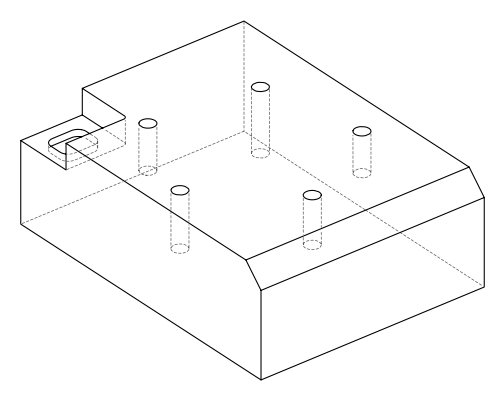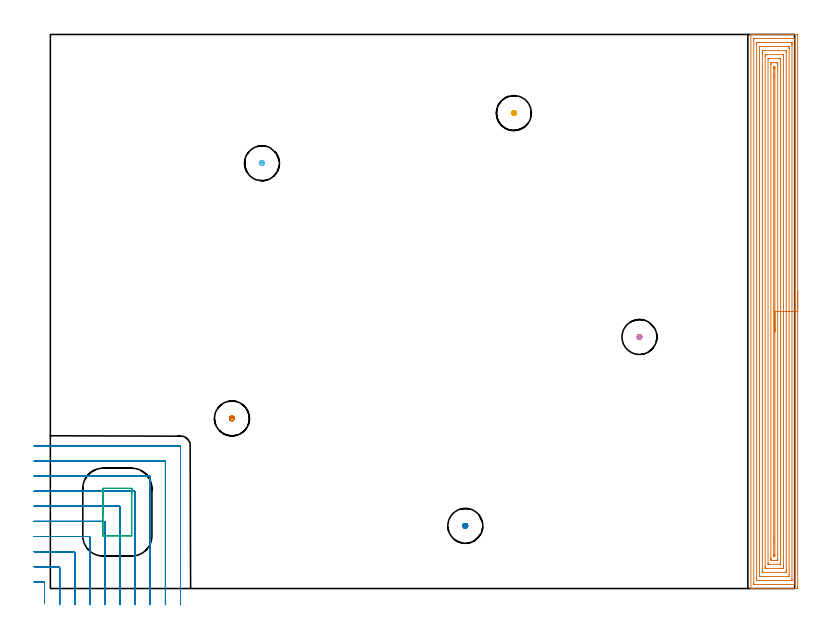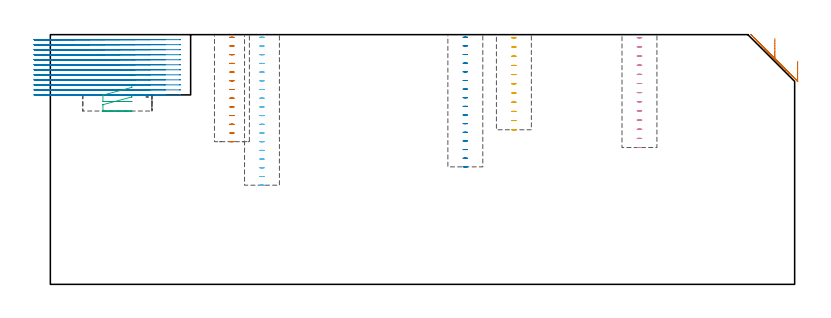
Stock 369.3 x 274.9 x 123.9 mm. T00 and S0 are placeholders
(PLAN: 8 operations, 3 tool changes, 46.6 min)
(1 AREA_MILL | FG_CHAMFER_SURFACE | UGT0205_001 | 20.04 min | 73980 mm3)
(2 MILL_CORNER_NOTCH_RECTANGULAR | CORNER_NOTCH_RECTANGULAR | NXT0201_010 | Follow Part, ap 2.5, ae 75% | 22.86 min | 157564 mm3)
(3 MILL_RECTANGULAR_POCKET | POCKET_RECTANGULAR_STRAIGHT | UGT0201_104 | Follow Part, ap 5, ae 75% | 0.56 min | 11262 mm3)
(4 MILL_BLIND_HOLE_FROM_SOLID_MATERIAL | STEP1POCKET | UGT0201_133 | Spiral | 0.58 min | 13164 mm3)
(5 MILL_BLIND_HOLE_FROM_SOLID_MATERIAL_1 | STEP1POCKET_1 | UGT0201_133 | Spiral | 0.49 min | 11101 mm3)
(6 MILL_BLIND_HOLE_FROM_SOLID_MATERIAL_2 | STEP1POCKET_2 | UGT0201_133 | Spiral | 0.8 min | 17569 mm3)
(7 MILL_BLIND_HOLE_FROM_SOLID_MATERIAL_3 | STEP1POCKET_3 | UGT0201_133 | Spiral | 0.58 min | 12485 mm3)
(8 MILL_BLIND_HOLE_FROM_SOLID_MATERIAL_4 | STEP1POCKET_4 | UGT0201_133 | Spiral | 0.71 min | 15424 mm3)
(TOOL UGT0205_001 | Chamfer Mill 20 x 3 x 45 deg. | D20 FL50 Z2)
(TOOL NXT0201_010 | ENDMILL 10mm [2P460-1000-NA 1630] | D10 FL30 Z6)
(TOOL UGT0201_104 | End Mill 20 mm | D20 FL22 Z2)
(TOOL UGT0201_133 | Carbide End Mill 15.0 | D15 FL30 Z4)
(OP 1 AREA_MILL)
G17 G21 G94 G90
T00 M6
G54
G17 G0 G90 X370.8 Y147.45 S1061 M3
G43 Z133.9 H0
Z110.7
G94 G1 Y147.412 Z109.828 F250.
Y147.298 Z108.963
Y147.109 Z108.112
Y146.847 Z107.28
Y146.513 Z106.474
Y146.11 Z105.7
Y145.642 Z104.964
Y145.11 Z104.272
Y144.521 Z103.629
Y143.878 Z103.04
Y143.186 Z102.508
Y142.45 Z102.04
Y141.676 Z101.637
Y140.87 Z101.303
Y140.038 Z101.041
Y139.187 Z100.852
Y138.322 Z100.738
Y137.45 Z100.7
Y1.
X370.799 Y0.631 Z100.701
X370.795 Y0.111 Z100.703
X370.792 Y0.009 Z100.706
X370.28 Y0. Z101.218
X351.404 Z120.091
X349.007 Z122.488
X348.279 Z123.22
X348.027 Z123.473
X347.632 Z123.859
X347.603 Y0.009 Z123.888
X347.6 Y0.183 Z123.9
Y274.717
X347.603 Y274.89 Z123.888
X347.63 Y274.892 Z123.861
X348.027 Y274.9 Z123.473
X348.28 Z123.22
X349.007 Z122.488
X350.257 Z121.24
X351.666 Z119.83
X370.28 Z101.218
X370.543 Y274.898 Z100.954
X370.792 Y274.89 Z100.706
X370.799 Y274.639 Z100.699
X370.8 Y137.45 Z100.7
X369.386 Z102.114
X369.385 Y2.197 Z102.115
X369.384 Y2.087 Z102.116
X369.382 Y2.032 Z102.118
X369.38 Y2.013 Z102.12
X369.337 Y2.01 Z102.163
X368.921 Y2.001 Z102.579
X358.965 Y2. Z112.535
X349.422 Y2.001 Z122.078
X349.154 Y2.005 Z122.346
X349.034 Y2.01 Z122.467
X349.021 Y2.015 Z122.479
X349.018 Y2.035 Z122.482
X349.016 Y2.088 Z122.484
X349.014 Y2.196 Z122.486
Y2.411
X349.015 Y272.703 Z122.485
X349.016 Y272.813 Z122.484
X349.018 Y272.868 Z122.482
X349.02 Y272.887 Z122.48
X349.063 Y272.89 Z122.437
X349.479 Y272.899 Z122.021
X359.436 Y272.9 Z112.064
X368.978 Z102.522
X369.246 Y272.895 Z102.254
X369.367 Y272.89 Z102.133
X369.379 Y272.885 Z102.121
X369.382 Y272.865 Z102.118
X369.384 Y272.812 Z102.116
X369.386 Y272.704 Z102.114
Y272.489
Y137.45
X367.972 Z103.528
X367.971 Y4.748 Z103.529
X367.969 Y4.208 Z103.531
X367.966 Y4.032 Z103.534
X367.965 Y4.016 Z103.535
X367.948 Y4.01 Z103.552
X367.895 Y4.005 Z103.605
X367.826 Y4.001 Z103.674
X350.985 Y4. Z120.515
X350.779 Y4.002 Z120.721
X350.574 Y4.006 Z120.926
X350.443 Y4.01 Z121.057
X350.435 Y4.09 Z121.065
X350.433 Y4.208 Z121.067
X350.43 Y4.561 Z121.07
X350.429 Y5.102 Z121.071
X350.428 Y5.456 Z121.072
X350.429 Y270.152 Z121.071
X350.431 Y270.693 Z121.069
X350.434 Y270.868 Z121.066
X350.435 Y270.884 Z121.065
X350.452 Y270.89 Z121.048
X350.506 Y270.895 Z120.994
X350.575 Y270.899 Z120.925
X367.415 Y270.9 Z104.085
X367.621 Y270.898 Z103.879
X367.826 Y270.894 Z103.674
X367.957 Y270.89 Z103.543
X367.965 Y270.81 Z103.535
X367.967 Y270.693 Z103.533
X367.97 Y270.339 Z103.53
X367.971 Y269.798 Z103.529
X367.972 Y269.444 Z103.528
Y137.45
X366.557 Z104.943
Y6.89
X366.556 Y6.176 Z104.944
X366.553 Y6.073 Z104.947
X366.551 Y6.018 Z104.949
X366.509 Y6.01 Z104.991
X366.289 Y6.005 Z105.211
X365.848 Y6. Z105.652
X352.552 Z118.948
X352.11 Y6.005 Z119.39
X351.891 Y6.01 Z119.609
X351.849 Y6.016 Z119.651
X351.846 Y6.053 Z119.654
X351.845 Y6.116 Z119.655
X351.843 Y6.712 Z119.657
Y6.89
Y268.01
X351.844 Y268.724 Z119.656
X351.847 Y268.827 Z119.653
X351.849 Y268.882 Z119.651
X351.891 Y268.89 Z119.609
X352.111 Y268.895 Z119.389
X352.552 Y268.9 Z118.948
X365.848 Z105.652
X366.29 Y268.895 Z105.21
X366.509 Y268.89 Z104.991
X366.551 Y268.884 Z104.949
X366.554 Y268.847 Z104.946
X366.555 Y268.784 Z104.945
X366.557 Y268.188 Z104.943
Y268.01
Y137.45
X365.143 Z106.357
Y9.39
X365.142 Y8.679 Z106.358
X365.141 Y8.498 Z106.359
X365.136 Y8.313 Z106.364
X365.123 Y8.01 Z106.377
X364.961 Y8.005 Z106.539
X364.747 Y8.001 Z106.753
X353.439 Y8. Z118.061
X353.342 Y8.001 Z118.158
X353.283 Y8.002 Z118.217
X353.268 Y8.005 Z118.232
X353.265 Y8.008 Z118.235
X353.263 Y8.025 Z118.237
X353.26 Y8.129 Z118.24
X353.257 Y8.495 Z118.243
Y8.679
Y265.51
X353.258 Y266.221 Z118.242
X353.259 Y266.402 Z118.241
X353.264 Y266.588 Z118.236
X353.277 Y266.89 Z118.223
X353.439 Y266.895 Z118.061
X353.654 Y266.899 Z117.846
X364.961 Y266.9 Z106.539
X365.058 Z106.442
X365.117 Y266.898 Z106.383
X365.132 Y266.895 Z106.368
X365.135 Y266.892 Z106.365
X365.138 Y266.875 Z106.362
X365.141 Y266.771 Z106.359
X365.143 Y266.405 Z106.357
Y266.221
Y137.45
X363.729 Z107.771
Y10.817
X363.727 Y10.467 Z107.773
X363.725 Y10.195 Z107.775
X363.722 Y10.06 Z107.778
X363.712 Y10.01 Z107.788
X363.647 Y10.005 Z107.853
X363.189 Y10.001 Z108.311
X362.765 Y10. Z108.735
X355.211 Y10.001 Z116.289
X354.784 Y10.004 Z116.716
X354.687 Y10.01 Z116.813
X354.678 Y10.111 Z116.822
X354.675 Y10.467 Z116.825
X354.672 Y11.012 Z116.828
X354.671 Y264.083 Z116.829
X354.673 Y264.433 Z116.827
X354.675 Y264.705 Z116.825
X354.678 Y264.84 Z116.822
X354.688 Y264.89 Z116.812
X354.753 Y264.895 Z116.747
X355.211 Y264.899 Z116.289
X355.635 Y264.9 Z115.865
X363.189 Y264.899 Z108.311
X363.616 Y264.896 Z107.884
X363.713 Y264.89 Z107.787
X363.722 Y264.789 Z107.778
X363.725 Y264.433 Z107.775
X363.728 Y263.888 Z107.772
X363.729 Y137.45 Z107.771
X362.315 Z109.185
X362.314 Y12.244 Z109.186
X362.302 Y12.01 Z109.198
X361.668 Y12.001 Z109.832
X356.984 Y12. Z114.516
X356.348 Y12.003 Z115.152
X356.098 Y12.01 Z115.402
X356.086 Y12.256 Z115.414
Y12.268
Y262.656
X356.098 Y262.89 Z115.402
X356.732 Y262.899 Z114.768
X361.416 Y262.9 Z110.084
X362.052 Y262.897 Z109.448
X362.302 Y262.89 Z109.198
X362.314 Y262.644 Z109.186
Y262.632
X362.315 Y137.45 Z109.185
X360.901 Z110.599
X360.9 Y14.938 Z110.6
X360.899 Y14.566 Z110.601
X360.893 Y14.044 Z110.607
X360.571 Y14.003 Z110.929
X360.53 Y14.001 Z110.97
X359.687 Y14. Z111.813
X358.801 Z112.699
X357.913 Y14.001 Z113.587
X357.87 Y14.004 Z113.63
X357.507 Y14.044 Z113.993
X357.502 Y14.416 Z113.998
X357.5 Y14.938 Z114.
Y15.313
Y259.962
X357.501 Y260.334 Z113.999
X357.507 Y260.856 Z113.993
X357.829 Y260.897 Z113.671
X357.87 Y260.899 Z113.63
X358.713 Y260.9 Z112.787
X359.599 Z111.901
X360.487 Y260.899 Z111.013
X360.53 Y260.896 Z110.97
X360.894 Y260.856 Z110.606
X360.898 Y260.484 Z110.602
X360.9 Y259.962 Z110.6
X360.901 Y259.587 Z110.599
Y137.45
X359.486 Z112.014
Y16.727
X359.484 Y16.572 Z112.016
X359.47 Y16.007 Z112.03
X358.926 Y16.01 Z112.574
X358.915 Y16.568 Z112.585
X358.914 Y24.827 Z112.586
Y258.173
X358.92 Y258.75 Z112.58
X358.929 Y258.893 Z112.571
X359.474 Y258.89 Z112.026
X359.485 Y258.332 Z112.015
X359.486 Y258.173 Z112.014
Y254.4
Y137.45
Y136.578 Z112.052
Y135.714 Z112.166
Y134.862 Z112.354
Y134.03 Z112.617
Y133.224 Z112.951
Y132.45 Z113.353
Y131.714 Z113.822
Y131.022 Z114.353
Y130.379 Z114.943
Y129.79 Z115.586
Y129.259 Z116.278
Y128.79 Z117.014
Y128.387 Z117.788
Y128.053 Z118.593
Y127.791 Z119.426
Y127.602 Z120.277
Y127.488 Z121.142
Y127.45 Z122.014
G0 Z133.9
M5
M2
(OP 2 MILL_CORNER_NOTCH_RECTANGULAR)
G17 G21 G94 G90
T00 M6
G54
G17 G0 G90 X-2.9 Y-7.073 S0 M3
G43 Z133.9 H1
Z121.408
G94 G1 Y-4.073 F250.
Y2.805 F500.
G3 X-3.395 Y3.3 R0.5
G1 X-5.
X-8. F250.
G0 Z133.9
X4.6 Y-8.
Z121.408
G1 Y-5.
Y10.305 F500.
G3 X4.105 Y10.8 R0.5
G1 X-5.
X-8. F250.
G0 Z133.9
X12.1 Y-8.
Z121.408
G1 Y-5.
Y17.804 F500.
G3 X11.604 Y18.3 R0.5
G1 X-5.
X-8. F250.
G0 Z133.9
X19.6 Y-8.
Z121.408
G1 Y-5.
Y25.304 F500.
G3 X19.104 Y25.8 R0.5
G1 X-5.
X-8. F250.
G0 Z133.9
X27.1 Y-8.
Z121.408
G1 Y-5.
Y32.804 F500.
G3 X26.604 Y33.3 R0.5
G1 X-5.
X-8. F250.
G0 Z133.9
X34.6 Y-8.
Z121.408
G1 Y-5.
Y40.304 F500.
G3 X34.104 Y40.8 R0.5
G1 X-5.
X-8. F250.
G0 Z133.9
X42.1 Y-8.
Z121.408
G1 Y-5.
Y47.804 F500.
G3 X41.603 Y48.3 R0.5
G1 X-5.
X-8. F250.
G0 Z133.9
X49.6 Y-8.
Z121.408
G1 Y-5.
Y55.303 F500.
G3 X49.103 Y55.8 R0.5
G1 X-5.
X-8. F250.
G0 Z133.9
X57.1 Y-8.
Z121.408
G1 Y-5.
Y62.803 F500.
G3 X56.603 Y63.3 R0.5
G1 X-5.
X-8. F250.
G0 Z133.9
X64.6 Y-8.
Z121.408
G1 Y-5.
Y70.303 F500.
G3 X64.103 Y70.8 R0.5
G1 X-5.
X-8. F250.
G0 Z133.9
X-2.9 Y-7.073
Z118.917
G1 Y-4.073
Y2.805 F500.
G3 X-3.395 Y3.3 R0.5
G1 X-5.
X-8. F250.
G0 Z133.9
X4.6 Y-8.
Z118.917
G1 Y-5.
Y10.305 F500.
G3 X4.105 Y10.8 R0.5
G1 X-5.
X-8. F250.
G0 Z133.9
X12.1 Y-8.
Z118.917
G1 Y-5.
Y17.804 F500.
G3 X11.604 Y18.3 R0.5
G1 X-5.
X-8. F250.
G0 Z133.9
X19.6 Y-8.
Z118.917
G1 Y-5.
Y25.304 F500.
G3 X19.104 Y25.8 R0.5
G1 X-5.
X-8. F250.
G0 Z133.9
X27.1 Y-8.
Z118.917
G1 Y-5.
Y32.804 F500.
G3 X26.604 Y33.3 R0.5
G1 X-5.
X-8. F250.
G0 Z133.9
X34.6 Y-8.
Z118.917
G1 Y-5.
Y40.304 F500.
G3 X34.104 Y40.8 R0.5
G1 X-5.
X-8. F250.
G0 Z133.9
X42.1 Y-8.
Z118.917
G1 Y-5.
Y47.803 F500.
G3 X41.603 Y48.3 R0.5
G1 X-5.
X-8. F250.
G0 Z133.9
X49.6 Y-8.
Z118.917
G1 Y-5.
Y55.303 F500.
G3 X49.103 Y55.8 R0.5
G1 X-5.
X-8. F250.
G0 Z133.9
X57.1 Y-8.
Z118.917
G1 Y-5.
Y62.803 F500.
G3 X56.603 Y63.3 R0.5
G1 X-5.
X-8. F250.
G0 Z133.9
X64.6 Y-8.
Z118.917
G1 Y-5.
Y70.303 F500.
G3 X64.103 Y70.8 R0.5
G1 X-5.
X-8. F250.
G0 Z133.9
X-2.9 Y-7.073
Z116.425
G1 Y-4.073
Y2.805 F500.
G3 X-3.395 Y3.3 R0.5
G1 X-5.
X-8. F250.
G0 Z133.9
X4.6 Y-8.
Z116.425
G1 Y-5.
Y10.305 F500.
G3 X4.105 Y10.8 R0.5
G1 X-5.
X-8. F250.
G0 Z133.9
X12.1 Y-8.
Z116.425
G1 Y-5.
Y17.804 F500.
G3 X11.604 Y18.3 R0.5
G1 X-5.
X-8. F250.
G0 Z133.9
X19.6 Y-8.
Z116.425
G1 Y-5.
Y25.304 F500.
G3 X19.104 Y25.8 R0.5
G1 X-5.
X-8. F250.
G0 Z133.9
X27.1 Y-8.
Z116.425
G1 Y-5.
Y32.804 F500.
G3 X26.604 Y33.3 R0.5
G1 X-5.
X-8. F250.
G0 Z133.9
X34.6 Y-8.
Z116.425
G1 Y-5.
Y40.304 F500.
G3 X34.104 Y40.8 R0.5
G1 X-5.
X-8. F250.
G0 Z133.9
X42.1 Y-8.
Z116.425
G1 Y-5.
Y47.803 F500.
G3 X41.604 Y48.3 R0.5
G1 X-5.
X-8. F250.
G0 Z133.9
X49.6 Y-8.
Z116.425
G1 Y-5.
Y55.303 F500.
G3 X49.103 Y55.8 R0.5
G1 X-5.
X-8. F250.
G0 Z133.9
X57.1 Y-8.
Z116.425
G1 Y-5.
Y62.803 F500.
G3 X56.603 Y63.3 R0.5
G1 X-5.
X-8. F250.
G0 Z133.9
X64.6 Y-8.
Z116.425
G1 Y-5.
Y70.303 F500.
G3 X64.103 Y70.8 R0.5
G1 X-5.
X-8. F250.
G0 Z133.9
X-2.9 Y-7.073
Z113.933
G1 Y-4.073
Y2.805 F500.
G3 X-3.395 Y3.3 R0.5
G1 X-5.
X-8. F250.
G0 Z133.9
X4.6 Y-8.
Z113.933
G1 Y-5.
Y10.305 F500.
G3 X4.105 Y10.8 R0.5
G1 X-5.
X-8. F250.
G0 Z133.9
X12.1 Y-8.
Z113.933
G1 Y-5.
Y17.804 F500.
G3 X11.604 Y18.3 R0.5
G1 X-5.
X-8. F250.
G0 Z133.9
X19.6 Y-8.
Z113.933
G1 Y-5.
Y25.304 F500.
G3 X19.104 Y25.8 R0.5
G1 X-5.
X-8. F250.
G0 Z133.9
X27.1 Y-8.
Z113.933
G1 Y-5.
Y32.804 F500.
G3 X26.604 Y33.3 R0.5
G1 X-5.
X-8. F250.
G0 Z133.9
X34.6 Y-8.
Z113.933
G1 Y-5.
Y40.304 F500.
G3 X34.104 Y40.8 R0.5
G1 X-5.
X-8. F250.
G0 Z133.9
X42.1 Y-8.
Z113.933
G1 Y-5.
Y47.803 F500.
G3 X41.603 Y48.3 R0.5
G1 X-5.
X-8. F250.
G0 Z133.9
X49.6 Y-8.
Z113.933
G1 Y-5.
Y55.303 F500.
G3 X49.103 Y55.8 R0.5
G1 X-5.
X-8. F250.
G0 Z133.9
X57.1 Y-8.
Z113.933
G1 Y-5.
Y62.803 F500.
G3 X56.603 Y63.3 R0.5
G1 X-5.
X-8. F250.
G0 Z133.9
X64.6 Y-8.
Z113.933
G1 Y-5.
Y70.303 F500.
G3 X64.103 Y70.8 R0.5
G1 X-5.
X-8. F250.
G0 Z133.9
X-2.9 Y-7.073
Z111.442
G1 Y-4.073
Y2.805 F500.
G3 X-3.395 Y3.3 R0.5
G1 X-5.
X-8. F250.
G0 Z133.9
X4.6 Y-8.
Z111.442
G1 Y-5.
Y10.305 F500.
G3 X4.105 Y10.8 R0.5
G1 X-5.
X-8. F250.
G0 Z133.9
X12.1 Y-8.
Z111.442
G1 Y-5.
Y17.804 F500.
G3 X11.604 Y18.3 R0.5
G1 X-5.
X-8. F250.
G0 Z133.9
X19.6 Y-8.
Z111.442
G1 Y-5.
Y25.304 F500.
G3 X19.104 Y25.8 R0.5
G1 X-5.
X-8. F250.
G0 Z133.9
X27.1 Y-8.
Z111.442
G1 Y-5.
Y32.804 F500.
G3 X26.604 Y33.3 R0.5
G1 X-5.
X-8. F250.
G0 Z133.9
X34.6 Y-8.
Z111.442
G1 Y-5.
Y40.304 F500.
G3 X34.104 Y40.8 R0.5
G1 X-5.
X-8. F250.
G0 Z133.9
X42.1 Y-8.
Z111.442
G1 Y-5.
Y47.803 F500.
G3 X41.603 Y48.3 R0.5
G1 X-5.
X-8. F250.
G0 Z133.9
X49.6 Y-8.
Z111.442
G1 Y-5.
Y55.303 F500.
G3 X49.103 Y55.8 R0.5
G1 X-5.
X-8. F250.
G0 Z133.9
X57.1 Y-8.
Z111.442
G1 Y-5.
Y62.803 F500.
G3 X56.603 Y63.3 R0.5
G1 X-5.
X-8. F250.
G0 Z133.9
X64.6 Y-8.
Z111.442
G1 Y-5.
Y70.303 F500.
G3 X64.103 Y70.8 R0.5
G1 X-5.
X-8. F250.
G0 Z133.9
X-2.9 Y-7.073
Z108.95
G1 Y-4.073
Y2.805 F500.
G3 X-3.395 Y3.3 R0.5
G1 X-5.
X-8. F250.
G0 Z133.9
X4.6 Y-8.
Z108.95
G1 Y-5.
Y10.305 F500.
G3 X4.105 Y10.8 R0.5
G1 X-5.
X-8. F250.
G0 Z133.9
X12.1 Y-8.
Z108.95
G1 Y-5.
Y17.804 F500.
G3 X11.604 Y18.3 R0.5
G1 X-5.
X-8. F250.
G0 Z133.9
X19.6 Y-8.
Z108.95
G1 Y-5.
Y25.304 F500.
G3 X19.104 Y25.8 R0.5
G1 X-5.
X-8. F250.
G0 Z133.9
X27.1 Y-8.
Z108.95
G1 Y-5.
Y32.804 F500.
G3 X26.604 Y33.3 R0.5
G1 X-5.
X-8. F250.
G0 Z133.9
X34.6 Y-8.
Z108.95
G1 Y-5.
Y40.304 F500.
G3 X34.104 Y40.8 R0.5
G1 X-5.
X-8. F250.
G0 Z133.9
X42.1 Y-8.
Z108.95
G1 Y-5.
Y47.803 F500.
G3 X41.604 Y48.3 R0.5
G1 X-5.
X-8. F250.
G0 Z133.9
X49.6 Y-8.
Z108.95
G1 Y-5.
Y55.303 F500.
G3 X49.103 Y55.8 R0.5
G1 X-5.
X-8. F250.
G0 Z133.9
X57.1 Y-8.
Z108.95
G1 Y-5.
Y62.803 F500.
G3 X56.603 Y63.3 R0.5
G1 X-5.
X-8. F250.
G0 Z133.9
X64.6 Y-8.
Z108.95
G1 Y-5.
Y70.303 F500.
G3 X64.103 Y70.8 R0.5
G1 X-5.
X-8. F250.
G0 Z133.9
X-2.9 Y-7.073
Z106.458
G1 Y-4.073
Y2.805 F500.
G3 X-3.395 Y3.3 R0.5
G1 X-5.
X-8. F250.
G0 Z133.9
X4.6 Y-8.
Z106.458
G1 Y-5.
Y10.305 F500.
G3 X4.105 Y10.8 R0.5
G1 X-5.
X-8. F250.
G0 Z133.9
X12.1 Y-8.
Z106.458
G1 Y-5.
Y17.804 F500.
G3 X11.604 Y18.3 R0.5
G1 X-5.
X-8. F250.
G0 Z133.9
X19.6 Y-8.
Z106.458
G1 Y-5.
Y25.304 F500.
G3 X19.104 Y25.8 R0.5
G1 X-5.
X-8. F250.
G0 Z133.9
X27.1 Y-8.
Z106.458
G1 Y-5.
Y32.804 F500.
G3 X26.604 Y33.3 R0.5
G1 X-5.
X-8. F250.
G0 Z133.9
X34.6 Y-8.
Z106.458
G1 Y-5.
Y40.304 F500.
G3 X34.104 Y40.8 R0.5
G1 X-5.
X-8. F250.
G0 Z133.9
X42.1 Y-8.
Z106.458
G1 Y-5.
Y47.804 F500.
G3 X41.603 Y48.3 R0.5
G1 X-5.
X-8. F250.
G0 Z133.9
X49.6 Y-8.
Z106.458
G1 Y-5.
Y55.303 F500.
G3 X49.103 Y55.8 R0.5
G1 X-5.
X-8. F250.
G0 Z133.9
X57.1 Y-8.
Z106.458
G1 Y-5.
Y62.803 F500.
G3 X56.603 Y63.3 R0.5
G1 X-5.
X-8. F250.
G0 Z133.9
X64.6 Y-8.
Z106.458
G1 Y-5.
Y70.303 F500.
G3 X64.103 Y70.8 R0.5
G1 X-5.
X-8. F250.
G0 Z133.9
X-2.9 Y-7.073
Z103.967
G1 Y-4.073
Y2.805 F500.
G3 X-3.395 Y3.3 R0.5
G1 X-5.
X-8. F250.
G0 Z133.9
X4.6 Y-8.
Z103.967
G1 Y-5.
Y10.305 F500.
G3 X4.105 Y10.8 R0.5
G1 X-5.
X-8. F250.
G0 Z133.9
X12.1 Y-8.
Z103.967
G1 Y-5.
Y17.804 F500.
G3 X11.604 Y18.3 R0.5
G1 X-5.
X-8. F250.
G0 Z133.9
X19.6 Y-8.
Z103.967
G1 Y-5.
Y25.304 F500.
G3 X19.104 Y25.8 R0.5
G1 X-5.
X-8. F250.
G0 Z133.9
X27.1 Y-8.
Z103.967
G1 Y-5.
Y32.804 F500.
G3 X26.604 Y33.3 R0.5
G1 X-5.
X-8. F250.
G0 Z133.9
X34.6 Y-8.
Z103.967
G1 Y-5.
Y40.304 F500.
G3 X34.104 Y40.8 R0.5
G1 X-5.
X-8. F250.
G0 Z133.9
X42.1 Y-8.
Z103.967
G1 Y-5.
Y47.804 F500.
G3 X41.603 Y48.3 R0.5
G1 X-5.
X-8. F250.
G0 Z133.9
X49.6 Y-8.
Z103.967
G1 Y-5.
Y55.303 F500.
G3 X49.103 Y55.8 R0.5
G1 X-5.
X-8. F250.
G0 Z133.9
X57.1 Y-8.
Z103.967
G1 Y-5.
Y62.803 F500.
G3 X56.603 Y63.3 R0.5
G1 X-5.
X-8. F250.
G0 Z133.9
X64.6 Y-8.
Z103.967
G1 Y-5.
Y70.303 F500.
G3 X64.103 Y70.8 R0.5
G1 X-5.
X-8. F250.
G0 Z133.9
X-2.9 Y-7.073
Z101.475
G1 Y-4.073
Y2.805 F500.
G3 X-3.395 Y3.3 R0.5
G1 X-5.
X-8. F250.
G0 Z133.9
X4.6 Y-8.
Z101.475
G1 Y-5.
Y10.305 F500.
G3 X4.105 Y10.8 R0.5
G1 X-5.
X-8. F250.
G0 Z133.9
X12.1 Y-8.
Z101.475
G1 Y-5.
Y17.804 F500.
G3 X11.604 Y18.3 R0.5
G1 X-5.
X-8. F250.
G0 Z133.9
X19.6 Y-8.
Z101.475
G1 Y-5.
Y25.304 F500.
G3 X19.104 Y25.8 R0.5
G1 X-5.
X-8. F250.
G0 Z133.9
X27.1 Y-8.
Z101.475
G1 Y-5.
Y32.804 F500.
G3 X26.604 Y33.3 R0.5
G1 X-5.
X-8. F250.
G0 Z133.9
X34.6 Y-8.
Z101.475
G1 Y-5.
Y40.304 F500.
G3 X34.104 Y40.8 R0.5
G1 X-5.
X-8. F250.
G0 Z133.9
X42.1 Y-8.
Z101.475
G1 Y-5.
Y47.803 F500.
G3 X41.603 Y48.3 R0.5
G1 X-5.
X-8. F250.
G0 Z133.9
X49.6 Y-8.
Z101.475
G1 Y-5.
Y55.303 F500.
G3 X49.103 Y55.8 R0.5
G1 X-5.
X-8. F250.
G0 Z133.9
X57.1 Y-8.
Z101.475
G1 Y-5.
Y62.803 F500.
G3 X56.603 Y63.3 R0.5
G1 X-5.
X-8. F250.
G0 Z133.9
X64.6 Y-8.
Z101.475
G1 Y-5.
Y70.303 F500.
G3 X64.103 Y70.8 R0.5
G1 X-5.
X-8. F250.
G0 Z133.9
X-2.9 Y-7.073
Z98.983
G1 Y-4.073
Y2.805 F500.
G3 X-3.395 Y3.3 R0.5
G1 X-5.
X-8. F250.
G0 Z133.9
X4.6 Y-8.
Z98.983
G1 Y-5.
Y10.305 F500.
G3 X4.105 Y10.8 R0.5
G1 X-5.
X-8. F250.
G0 Z133.9
X12.1 Y-8.
Z98.983
G1 Y-5.
Y17.804 F500.
G3 X11.604 Y18.3 R0.5
G1 X-5.
X-8. F250.
G0 Z133.9
X19.6 Y-8.
Z98.983
G1 Y-5.
Y25.304 F500.
G3 X19.104 Y25.8 R0.5
G1 X-5.
X-8. F250.
G0 Z133.9
X27.1 Y-8.
Z98.983
G1 Y-5.
Y32.804 F500.
G3 X26.604 Y33.3 R0.5
G1 X-5.
X-8. F250.
G0 Z133.9
X34.6 Y-8.
Z98.983
G1 Y-5.
Y40.304 F500.
G3 X34.104 Y40.8 R0.5
G1 X-5.
X-8. F250.
G0 Z133.9
X42.1 Y-8.
Z98.983
G1 Y-5.
Y47.804 F500.
G3 X41.604 Y48.3 R0.5
G1 X-5.
X-8. F250.
G0 Z133.9
X49.6 Y-8.
Z98.983
G1 Y-5.
Y55.303 F500.
G3 X49.103 Y55.8 R0.5
G1 X-5.
X-8. F250.
G0 Z133.9
X57.1 Y-8.
Z98.983
G1 Y-5.
Y62.803 F500.
G3 X56.603 Y63.3 R0.5
G1 X-5.
X-8. F250.
G0 Z133.9
X64.6 Y-8.
Z98.983
G1 Y-5.
Y70.303 F500.
G3 X64.103 Y70.8 R0.5
G1 X-5.
X-8. F250.
G0 Z133.9
X-2.9 Y-7.073
Z96.492
G1 Y-4.073
Y2.805 F500.
G3 X-3.395 Y3.3 R0.5
G1 X-5.
X-8. F250.
G0 Z133.9
X4.6 Y-8.
Z96.492
G1 Y-5.
Y10.305 F500.
G3 X4.105 Y10.8 R0.5
G1 X-5.
X-8. F250.
G0 Z133.9
X12.1 Y-8.
Z96.492
G1 Y-5.
Y17.804 F500.
G3 X11.604 Y18.3 R0.5
G1 X-5.
X-8. F250.
G0 Z133.9
X19.6 Y-8.
Z96.492
G1 Y-5.
Y25.304 F500.
G3 X19.104 Y25.8 R0.5
G1 X-5.
X-8. F250.
G0 Z133.9
X27.1 Y-8.
Z96.492
G1 Y-5.
Y32.804 F500.
G3 X26.604 Y33.3 R0.5
G1 X-5.
X-8. F250.
G0 Z133.9
X34.6 Y-8.
Z96.492
G1 Y-5.
Y40.304 F500.
G3 X34.104 Y40.8 R0.5
G1 X-5.
X-8. F250.
G0 Z133.9
X42.1 Y-8.
Z96.492
G1 Y-5.
Y47.804 F500.
G3 X41.604 Y48.3 R0.5
G1 X-5.
X-8. F250.
G0 Z133.9
X49.6 Y-8.
Z96.492
G1 Y-5.
Y55.303 F500.
G3 X49.103 Y55.8 R0.5
G1 X-5.
X-8. F250.
G0 Z133.9
X57.1 Y-8.
Z96.492
G1 Y-5.
Y62.803 F500.
G3 X56.603 Y63.3 R0.5
G1 X-5.
X-8. F250.
G0 Z133.9
X64.6 Y-8.
Z96.492
G1 Y-5.
Y70.303 F500.
G3 X64.103 Y70.8 R0.5
G1 X-5.
X-8. F250.
G0 Z133.9
X-2.9 Y-7.073
Z94.
G1 Y-4.073
Y2.805 F500.
G3 X-3.395 Y3.3 R0.5
G1 X-5.
X-8. F250.
G0 Z133.9
X4.6 Y-8.
Z94.
G1 Y-5.
Y10.305 F500.
G3 X4.105 Y10.8 R0.5
G1 X-5.
X-8. F250.
G0 Z133.9
X12.1 Y-8.
Z94.
G1 Y-5.
Y17.804 F500.
G3 X11.604 Y18.3 R0.5
G1 X-5.
X-8. F250.
G0 Z133.9
X19.6 Y-8.
Z94.
G1 Y-5.
Y25.304 F500.
G3 X19.104 Y25.8 R0.5
G1 X-5.
X-8. F250.
G0 Z133.9
X27.1 Y-8.
Z94.
G1 Y-5.
Y32.804 F500.
G3 X26.604 Y33.3 R0.5
G1 X-5.
X-8. F250.
G0 Z133.9
X34.6 Y-8.
Z94.
G1 Y-5.
Y40.304 F500.
G3 X34.104 Y40.8 R0.5
G1 X-5.
X-8. F250.
G0 Z133.9
X42.1 Y-8.
Z94.
G1 Y-5.
Y47.804 F500.
G3 X41.604 Y48.3 R0.5
G1 X-5.
X-8. F250.
G0 Z133.9
X49.6 Y-8.
Z94.
G1 Y-5.
Y55.303 F500.
G3 X49.103 Y55.8 R0.5
G1 X-5.
X-8. F250.
G0 Z133.9
X57.1 Y-8.
Z94.
G1 Y-5.
Y62.803 F500.
G3 X56.603 Y63.3 R0.5
G1 X-5.
X-8. F250.
G0 Z133.9
X64.6 Y-8.
Z94.
G1 Y-5.
Y70.303 F500.
G3 X64.103 Y70.8 R0.5
G1 X-5.
X-8. F250.
G0 Z133.9
M5
M2
(OP 3 MILL_RECTANGULAR_POCKET)
G17 G21 G94 G90
T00 M6
G54
G17 G0 G90 X40.4 Y46.849 S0 M3
G43 Z133.9 H0
Z98.475
G94 G1 Y49.6 Z97.738 F250.
Y49.632 Z97.729
X40.374 Y49.674 Z97.716
X40.332 Y49.7 Z97.703
X26.168 Z93.908
X26.126 Y49.674 Z93.894
X26.1 Y49.632 Z93.881
Y49.6 Z93.872
Y37.9 Z90.737
Y26.2 F500.
X26.105 Y26.145
X26.145 Y26.105
X26.2 Y26.1
X40.3
X40.355 Y26.105
X40.395 Y26.145
X40.4 Y26.2
Y49.6
X40.395 Y49.655
X40.355 Y49.695
X40.3 Y49.7
X26.2
X26.145 Y49.695
X26.105 Y49.655
X26.1 Y49.6
Y37.9
Y36.9
G0 X40.4 Y46.849 Z93.737
G1 Y49.6 Z93. F250.
Y49.632 Z92.992
X40.374 Y49.674 Z92.979
X40.332 Y49.7 Z92.965
X26.168 Z89.17
X26.126 Y49.674 Z89.157
X26.1 Y49.632 Z89.144
Y49.6 Z89.135
Y37.9 Z86.
Y26.2 F500.
X26.105 Y26.145
X26.145 Y26.105
X26.2 Y26.1
X40.3
X40.355 Y26.105
X40.395 Y26.145
X40.4 Y26.2
Y49.6
X40.395 Y49.655
X40.355 Y49.695
X40.3 Y49.7
X26.2
X26.145 Y49.695
X26.105 Y49.655
X26.1 Y49.6
Y37.9
Y36.9
G0 Z133.9
M5
M2
(OP 4 MILL_BLIND_HOLE_FROM_SOLID_MATERIAL)
G17 G21 G94 G90
T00 M6
G54
G17 G0 G90 X292.3 Y124.8 S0 M3
G43 Z133.9 H0
Z122.362
G94 G3 X292.875 Y125.375 R0.575 F250.
X292.3 Y125.95 R0.575
X291.15 Y124.8 R1.15
X292.3 Y125.95 R-1.15
X291.725 Y125.375 R0.575
X292.3 Y124.8 R0.575
G0 Z117.823
G3 X292.875 Y125.375 R0.575
X292.3 Y125.95 R0.575
X291.15 Y124.8 R1.15
X292.3 Y125.95 R-1.15
X291.725 Y125.375 R0.575
X292.3 Y124.8 R0.575
G0 Z113.285
G3 X292.875 Y125.375 R0.575
X292.3 Y125.95 R0.575
X291.15 Y124.8 R1.15
X292.3 Y125.95 R-1.15
X291.725 Y125.375 R0.575
X292.3 Y124.8 R0.575
G0 Z108.746
G3 X292.875 Y125.375 R0.575
X292.3 Y125.95 R0.575
X291.15 Y124.8 R1.15
X292.3 Y125.95 R-1.15
X291.725 Y125.375 R0.575
X292.3 Y124.8 R0.575
G0 Z104.208
G3 X292.875 Y125.375 R0.575
X292.3 Y125.95 R0.575
X291.15 Y124.8 R1.15
X292.3 Y125.95 R-1.15
X291.725 Y125.375 R0.575
X292.3 Y124.8 R0.575
G0 Z99.669
G3 X292.875 Y125.375 R0.575
X292.3 Y125.95 R0.575
X291.15 Y124.8 R1.15
X292.3 Y125.95 R-1.15
X291.725 Y125.375 R0.575
X292.3 Y124.8 R0.575
G0 Z95.131
G3 X292.875 Y125.375 R0.575
X292.3 Y125.95 R0.575
X291.15 Y124.8 R1.15
X292.3 Y125.95 R-1.15
X291.725 Y125.375 R0.575
X292.3 Y124.8 R0.575
G0 Z90.592
G3 X292.875 Y125.375 R0.575
X292.3 Y125.95 R0.575
X291.15 Y124.8 R1.15
X292.3 Y125.95 R-1.15
X291.725 Y125.375 R0.575
X292.3 Y124.8 R0.575
G0 Z86.054
G3 X292.875 Y125.375 R0.575
X292.3 Y125.95 R0.575
X291.15 Y124.8 R1.15
X292.3 Y125.95 R-1.15
X291.725 Y125.375 R0.575
X292.3 Y124.8 R0.575
G0 Z81.515
G3 X292.875 Y125.375 R0.575
X292.3 Y125.95 R0.575
X291.15 Y124.8 R1.15
X292.3 Y125.95 R-1.15
X291.725 Y125.375 R0.575
X292.3 Y124.8 R0.575
G0 Z76.977
G3 X292.875 Y125.375 R0.575
X292.3 Y125.95 R0.575
X291.15 Y124.8 R1.15
X292.3 Y125.95 R-1.15
X291.725 Y125.375 R0.575
X292.3 Y124.8 R0.575
G0 Z72.438
G3 X292.875 Y125.375 R0.575
X292.3 Y125.95 R0.575
X291.15 Y124.8 R1.15
X292.3 Y125.95 R-1.15
X291.725 Y125.375 R0.575
X292.3 Y124.8 R0.575
G0 Z67.9
G3 X292.875 Y125.375 R0.575
X292.3 Y125.95 R0.575
X291.15 Y124.8 R1.15
X292.3 Y125.95 R-1.15
X291.725 Y125.375 R0.575
X292.3 Y124.8 R0.575
G0 Z133.9
M5
M2
(OP 5 MILL_BLIND_HOLE_FROM_SOLID_MATERIAL_1)
G17 G21 G94 G90
T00 M6
G54
G17 G0 G90 X230. Y235.9 S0 M3
G43 Z133.9 H0
Z122.336
G94 G3 X230.575 Y236.475 R0.575 F250.
X230. Y237.05 R0.575
X228.85 Y235.9 R1.15
X230. Y237.05 R-1.15
X229.425 Y236.475 R0.575
X230. Y235.9 R0.575
G0 Z117.773
G3 X230.575 Y236.475 R0.575
X230. Y237.05 R0.575
X228.85 Y235.9 R1.15
X230. Y237.05 R-1.15
X229.425 Y236.475 R0.575
X230. Y235.9 R0.575
G0 Z113.209
G3 X230.575 Y236.475 R0.575
X230. Y237.05 R0.575
X228.85 Y235.9 R1.15
X230. Y237.05 R-1.15
X229.425 Y236.475 R0.575
X230. Y235.9 R0.575
G0 Z108.645
G3 X230.575 Y236.475 R0.575
X230. Y237.05 R0.575
X228.85 Y235.9 R1.15
X230. Y237.05 R-1.15
X229.425 Y236.475 R0.575
X230. Y235.9 R0.575
G0 Z104.082
G3 X230.575 Y236.475 R0.575
X230. Y237.05 R0.575
X228.85 Y235.9 R1.15
X230. Y237.05 R-1.15
X229.425 Y236.475 R0.575
X230. Y235.9 R0.575
G0 Z99.518
G3 X230.575 Y236.475 R0.575
X230. Y237.05 R0.575
X228.85 Y235.9 R1.15
X230. Y237.05 R-1.15
X229.425 Y236.475 R0.575
X230. Y235.9 R0.575
G0 Z94.955
G3 X230.575 Y236.475 R0.575
X230. Y237.05 R0.575
X228.85 Y235.9 R1.15
X230. Y237.05 R-1.15
X229.425 Y236.475 R0.575
X230. Y235.9 R0.575
G0 Z90.391
G3 X230.575 Y236.475 R0.575
X230. Y237.05 R0.575
X228.85 Y235.9 R1.15
X230. Y237.05 R-1.15
X229.425 Y236.475 R0.575
X230. Y235.9 R0.575
G0 Z85.827
G3 X230.575 Y236.475 R0.575
X230. Y237.05 R0.575
X228.85 Y235.9 R1.15
X230. Y237.05 R-1.15
X229.425 Y236.475 R0.575
X230. Y235.9 R0.575
G0 Z81.264
G3 X230.575 Y236.475 R0.575
X230. Y237.05 R0.575
X228.85 Y235.9 R1.15
X230. Y237.05 R-1.15
X229.425 Y236.475 R0.575
X230. Y235.9 R0.575
G0 Z76.7
G3 X230.575 Y236.475 R0.575
X230. Y237.05 R0.575
X228.85 Y235.9 R1.15
X230. Y237.05 R-1.15
X229.425 Y236.475 R0.575
X230. Y235.9 R0.575
G0 Z133.9
M5
M2
(OP 6 MILL_BLIND_HOLE_FROM_SOLID_MATERIAL_2)
G17 G21 G94 G90
T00 M6
G54
G17 G0 G90 X105. Y211. S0 M3
G43 Z133.9 H0
Z122.583
G94 G3 X105.575 Y211.575 R0.575 F250.
X105. Y212.15 R0.575
X103.85 Y211. R1.15
X105. Y212.15 R-1.15
X104.425 Y211.575 R0.575
X105. Y211. R0.575
G0 Z118.267
G3 X105.575 Y211.575 R0.575
X105. Y212.15 R0.575
X103.85 Y211. R1.15
X105. Y212.15 R-1.15
X104.425 Y211.575 R0.575
X105. Y211. R0.575
G0 Z113.95
G3 X105.575 Y211.575 R0.575
X105. Y212.15 R0.575
X103.85 Y211. R1.15
X105. Y212.15 R-1.15
X104.425 Y211.575 R0.575
X105. Y211. R0.575
G0 Z109.633
G3 X105.575 Y211.575 R0.575
X105. Y212.15 R0.575
X103.85 Y211. R1.15
X105. Y212.15 R-1.15
X104.425 Y211.575 R0.575
X105. Y211. R0.575
G0 Z105.317
G3 X105.575 Y211.575 R0.575
X105. Y212.15 R0.575
X103.85 Y211. R1.15
X105. Y212.15 R-1.15
X104.425 Y211.575 R0.575
X105. Y211. R0.575
G0 Z101.
G3 X105.575 Y211.575 R0.575
X105. Y212.15 R0.575
X103.85 Y211. R1.15
X105. Y212.15 R-1.15
X104.425 Y211.575 R0.575
X105. Y211. R0.575
G0 Z96.683
G3 X105.575 Y211.575 R0.575
X105. Y212.15 R0.575
X103.85 Y211. R1.15
X105. Y212.15 R-1.15
X104.425 Y211.575 R0.575
X105. Y211. R0.575
G0 Z92.367
G3 X105.575 Y211.575 R0.575
X105. Y212.15 R0.575
X103.85 Y211. R1.15
X105. Y212.15 R-1.15
X104.425 Y211.575 R0.575
X105. Y211. R0.575
G0 Z88.05
G3 X105.575 Y211.575 R0.575
X105. Y212.15 R0.575
X103.85 Y211. R1.15
X105. Y212.15 R-1.15
X104.425 Y211.575 R0.575
X105. Y211. R0.575
G0 Z83.733
G3 X105.575 Y211.575 R0.575
X105. Y212.15 R0.575
X103.85 Y211. R1.15
X105. Y212.15 R-1.15
X104.425 Y211.575 R0.575
X105. Y211. R0.575
G0 Z79.417
G3 X105.575 Y211.575 R0.575
X105. Y212.15 R0.575
X103.85 Y211. R1.15
X105. Y212.15 R-1.15
X104.425 Y211.575 R0.575
X105. Y211. R0.575
G0 Z75.1
G3 X105.575 Y211.575 R0.575
X105. Y212.15 R0.575
X103.85 Y211. R1.15
X105. Y212.15 R-1.15
X104.425 Y211.575 R0.575
X105. Y211. R0.575
G0 Z70.783
G3 X105.575 Y211.575 R0.575
X105. Y212.15 R0.575
X103.85 Y211. R1.15
X105. Y212.15 R-1.15
X104.425 Y211.575 R0.575
X105. Y211. R0.575
G0 Z66.467
G3 X105.575 Y211.575 R0.575
X105. Y212.15 R0.575
X103.85 Y211. R1.15
X105. Y212.15 R-1.15
X104.425 Y211.575 R0.575
X105. Y211. R0.575
G0 Z62.15
G3 X105.575 Y211.575 R0.575
X105. Y212.15 R0.575
X103.85 Y211. R1.15
X105. Y212.15 R-1.15
X104.425 Y211.575 R0.575
X105. Y211. R0.575
G0 Z57.833
G3 X105.575 Y211.575 R0.575
X105. Y212.15 R0.575
X103.85 Y211. R1.15
X105. Y212.15 R-1.15
X104.425 Y211.575 R0.575
X105. Y211. R0.575
G0 Z53.517
G3 X105.575 Y211.575 R0.575
X105. Y212.15 R0.575
X103.85 Y211. R1.15
X105. Y212.15 R-1.15
X104.425 Y211.575 R0.575
X105. Y211. R0.575
G0 Z49.2
G3 X105.575 Y211.575 R0.575
X105. Y212.15 R0.575
X103.85 Y211. R1.15
X105. Y212.15 R-1.15
X104.425 Y211.575 R0.575
X105. Y211. R0.575
G0 Z133.9
M5
M2
(OP 7 MILL_BLIND_HOLE_FROM_SOLID_MATERIAL_3)
G17 G21 G94 G90
T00 M6
G54
G17 G0 G90 X90.1 Y84.4 S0 M3
G43 Z133.9 H0
Z122.585
G94 G3 X90.675 Y84.975 R0.575 F250.
X90.1 Y85.55 R0.575
X88.95 Y84.4 R1.15
X90.1 Y85.55 R-1.15
X89.525 Y84.975 R0.575
X90.1 Y84.4 R0.575
G0 Z118.269
G3 X90.675 Y84.975 R0.575
X90.1 Y85.55 R0.575
X88.95 Y84.4 R1.15
X90.1 Y85.55 R-1.15
X89.525 Y84.975 R0.575
X90.1 Y84.4 R0.575
G0 Z113.954
G3 X90.675 Y84.975 R0.575
X90.1 Y85.55 R0.575
X88.95 Y84.4 R1.15
X90.1 Y85.55 R-1.15
X89.525 Y84.975 R0.575
X90.1 Y84.4 R0.575
G0 Z109.638
G3 X90.675 Y84.975 R0.575
X90.1 Y85.55 R0.575
X88.95 Y84.4 R1.15
X90.1 Y85.55 R-1.15
X89.525 Y84.975 R0.575
X90.1 Y84.4 R0.575
G0 Z105.323
G3 X90.675 Y84.975 R0.575
X90.1 Y85.55 R0.575
X88.95 Y84.4 R1.15
X90.1 Y85.55 R-1.15
X89.525 Y84.975 R0.575
X90.1 Y84.4 R0.575
G0 Z101.008
G3 X90.675 Y84.975 R0.575
X90.1 Y85.55 R0.575
X88.95 Y84.4 R1.15
X90.1 Y85.55 R-1.15
X89.525 Y84.975 R0.575
X90.1 Y84.4 R0.575
G0 Z96.692
G3 X90.675 Y84.975 R0.575
X90.1 Y85.55 R0.575
X88.95 Y84.4 R1.15
X90.1 Y85.55 R-1.15
X89.525 Y84.975 R0.575
X90.1 Y84.4 R0.575
G0 Z92.377
G3 X90.675 Y84.975 R0.575
X90.1 Y85.55 R0.575
X88.95 Y84.4 R1.15
X90.1 Y85.55 R-1.15
X89.525 Y84.975 R0.575
X90.1 Y84.4 R0.575
G0 Z88.062
G3 X90.675 Y84.975 R0.575
X90.1 Y85.55 R0.575
X88.95 Y84.4 R1.15
X90.1 Y85.55 R-1.15
X89.525 Y84.975 R0.575
X90.1 Y84.4 R0.575
G0 Z83.746
G3 X90.675 Y84.975 R0.575
X90.1 Y85.55 R0.575
X88.95 Y84.4 R1.15
X90.1 Y85.55 R-1.15
X89.525 Y84.975 R0.575
X90.1 Y84.4 R0.575
G0 Z79.431
G3 X90.675 Y84.975 R0.575
X90.1 Y85.55 R0.575
X88.95 Y84.4 R1.15
X90.1 Y85.55 R-1.15
X89.525 Y84.975 R0.575
X90.1 Y84.4 R0.575
G0 Z75.115
G3 X90.675 Y84.975 R0.575
X90.1 Y85.55 R0.575
X88.95 Y84.4 R1.15
X90.1 Y85.55 R-1.15
X89.525 Y84.975 R0.575
X90.1 Y84.4 R0.575
G0 Z70.8
G3 X90.675 Y84.975 R0.575
X90.1 Y85.55 R0.575
X88.95 Y84.4 R1.15
X90.1 Y85.55 R-1.15
X89.525 Y84.975 R0.575
X90.1 Y84.4 R0.575
G0 Z133.9
M5
M2
(OP 8 MILL_BLIND_HOLE_FROM_SOLID_MATERIAL_4)
G17 G21 G94 G90
T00 M6
G54
G17 G0 G90 X205.9 Y31.1 S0 M3
G43 Z133.9 H0
Z122.613
G94 G3 X206.475 Y31.675 R0.575 F250.
X205.9 Y32.25 R0.575
X204.75 Y31.1 R1.15
X205.9 Y32.25 R-1.15
X205.325 Y31.675 R0.575
X205.9 Y31.1 R0.575
G0 Z118.325
G3 X206.475 Y31.675 R0.575
X205.9 Y32.25 R0.575
X204.75 Y31.1 R1.15
X205.9 Y32.25 R-1.15
X205.325 Y31.675 R0.575
X205.9 Y31.1 R0.575
G0 Z114.038
G3 X206.475 Y31.675 R0.575
X205.9 Y32.25 R0.575
X204.75 Y31.1 R1.15
X205.9 Y32.25 R-1.15
X205.325 Y31.675 R0.575
X205.9 Y31.1 R0.575
G0 Z109.75
G3 X206.475 Y31.675 R0.575
X205.9 Y32.25 R0.575
X204.75 Y31.1 R1.15
X205.9 Y32.25 R-1.15
X205.325 Y31.675 R0.575
X205.9 Y31.1 R0.575
G0 Z105.463
G3 X206.475 Y31.675 R0.575
X205.9 Y32.25 R0.575
X204.75 Y31.1 R1.15
X205.9 Y32.25 R-1.15
X205.325 Y31.675 R0.575
X205.9 Y31.1 R0.575
G0 Z101.175
G3 X206.475 Y31.675 R0.575
X205.9 Y32.25 R0.575
X204.75 Y31.1 R1.15
X205.9 Y32.25 R-1.15
X205.325 Y31.675 R0.575
X205.9 Y31.1 R0.575
G0 Z96.888
G3 X206.475 Y31.675 R0.575
X205.9 Y32.25 R0.575
X204.75 Y31.1 R1.15
X205.9 Y32.25 R-1.15
X205.325 Y31.675 R0.575
X205.9 Y31.1 R0.575
G0 Z92.6
G3 X206.475 Y31.675 R0.575
X205.9 Y32.25 R0.575
X204.75 Y31.1 R1.15
X205.9 Y32.25 R-1.15
X205.325 Y31.675 R0.575
X205.9 Y31.1 R0.575
G0 Z88.313
G3 X206.475 Y31.675 R0.575
X205.9 Y32.25 R0.575
X204.75 Y31.1 R1.15
X205.9 Y32.25 R-1.15
X205.325 Y31.675 R0.575
X205.9 Y31.1 R0.575
G0 Z84.025
G3 X206.475 Y31.675 R0.575
X205.9 Y32.25 R0.575
X204.75 Y31.1 R1.15
X205.9 Y32.25 R-1.15
X205.325 Y31.675 R0.575
X205.9 Y31.1 R0.575
G0 Z79.738
G3 X206.475 Y31.675 R0.575
X205.9 Y32.25 R0.575
X204.75 Y31.1 R1.15
X205.9 Y32.25 R-1.15
X205.325 Y31.675 R0.575
X205.9 Y31.1 R0.575
G0 Z75.45
G3 X206.475 Y31.675 R0.575
X205.9 Y32.25 R0.575
X204.75 Y31.1 R1.15
X205.9 Y32.25 R-1.15
X205.325 Y31.675 R0.575
X205.9 Y31.1 R0.575
G0 Z71.163
G3 X206.475 Y31.675 R0.575
X205.9 Y32.25 R0.575
X204.75 Y31.1 R1.15
X205.9 Y32.25 R-1.15
X205.325 Y31.675 R0.575
X205.9 Y31.1 R0.575
G0 Z66.875
G3 X206.475 Y31.675 R0.575
X205.9 Y32.25 R0.575
X204.75 Y31.1 R1.15
X205.9 Y32.25 R-1.15
X205.325 Y31.675 R0.575
X205.9 Y31.1 R0.575
G0 Z62.588
G3 X206.475 Y31.675 R0.575
X205.9 Y32.25 R0.575
X204.75 Y31.1 R1.15
X205.9 Y32.25 R-1.15
X205.325 Y31.675 R0.575
X205.9 Y31.1 R0.575
G0 Z58.3
G3 X206.475 Y31.675 R0.575
X205.9 Y32.25 R0.575
X204.75 Y31.1 R1.15
X205.9 Y32.25 R-1.15
X205.325 Y31.675 R0.575
X205.9 Y31.1 R0.575
G0 Z133.9
M5
M2
